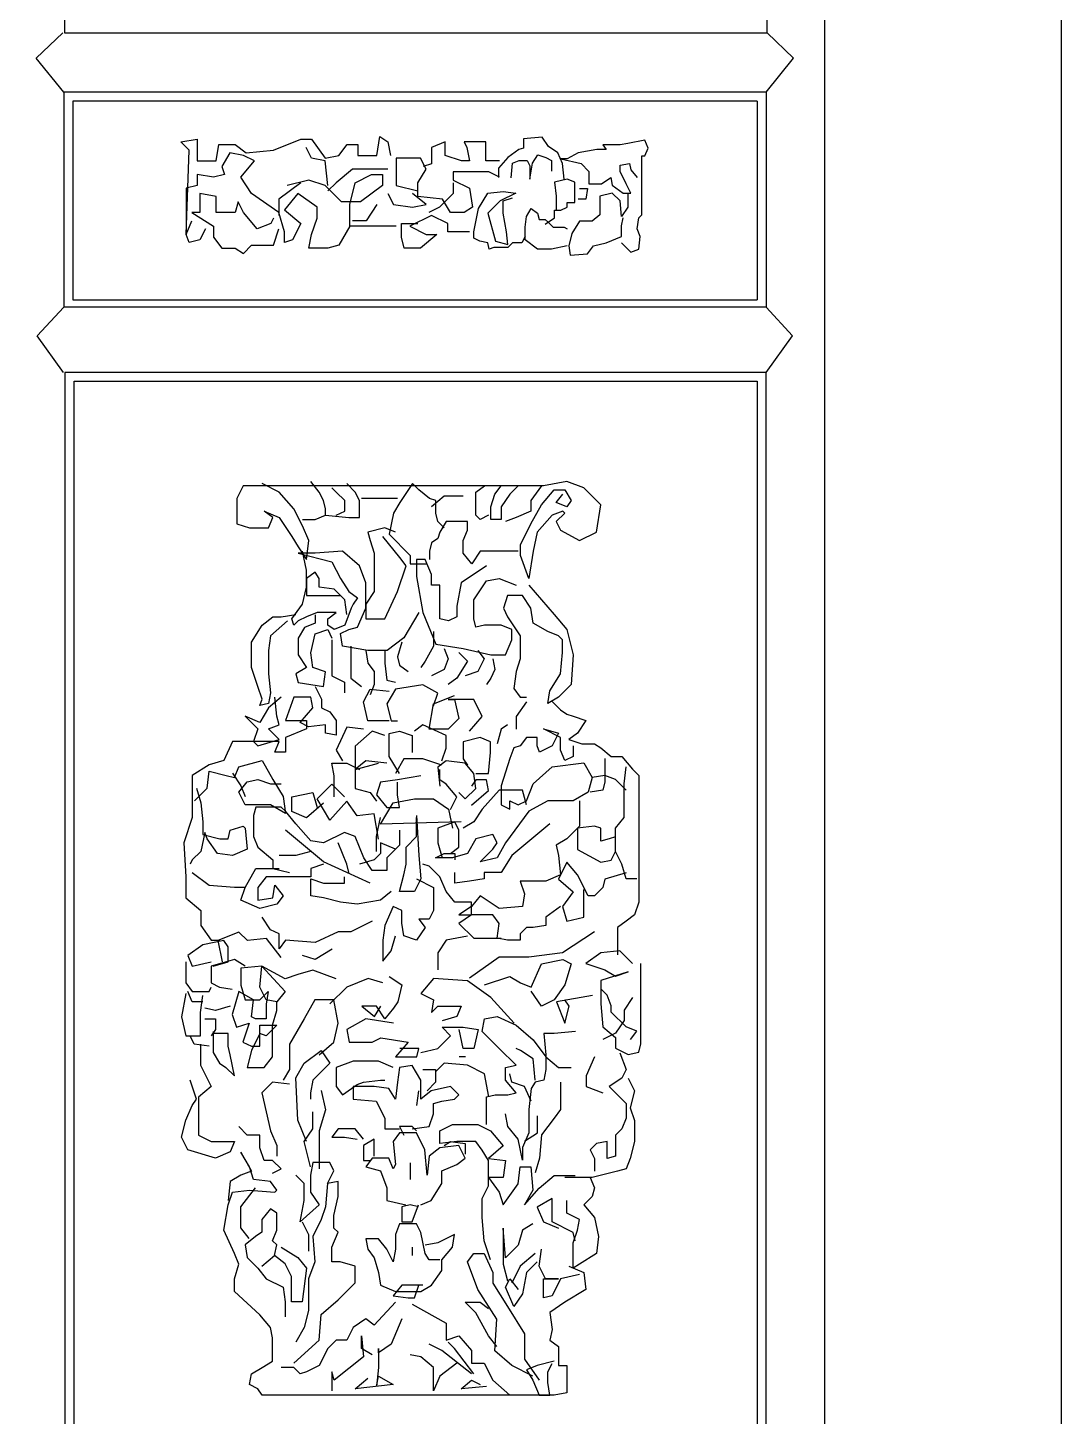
# Model space of a CAD drawing. Extents: x -66030 to 95157, y -13132 to 45879.
# Drawn here: x 44988 to 45559, y 39717 to 40485 of the extents above; entities that cross this region are included whole.
import ezdxf

# ---------------------------------------------------------------- set-up
doc = ezdxf.new("R2010")
doc.units = 0
doc.header["$LTSCALE"] = 100
doc.header["$MEASUREMENT"] = 0
for name, color, linetype in [('3', 11, 'CONTINUOUS'), ('4', 121, 'CONTINUOUS'), ('7', 105, 'CONTINUOUS')]:
    doc.layers.add(name, color=color, linetype=linetype)

msp = doc.modelspace()

# ---------------------------------------------------------------- linework, layer by layer
at = {"layer": '3'}
for p, q in [((45007.9, 41994.29), (45007.9, 40482.4)), ((45396.19, 40482.4), (45396.19, 41994.29)), ((44992.21, 40468.38), (45006.85, 40482.4)), ((45007.9, 40482.4), (45396.19, 40482.4)), ((45410.83, 40468.38), (45396.19, 40482.4)), ((45007.44, 40449.56), (44992.21, 40468.38)), ((45395.6, 40449.56), (45410.83, 40468.38)), ((45395.6, 40449.56), (45007.44, 40449.56)), ((45007.44, 40449.56), (45007.44, 40330.79)), ((45395.6, 40449.56), (45395.6, 40330.79)), ((44992.81, 40314.94), (45007.44, 40330.79)), ((45395.6, 40330.79), (45007.44, 40330.79)), ((45410.24, 40314.94), (45395.6, 40330.79)), ((45007.36, 40294.6), (44992.81, 40314.94)), ((45395.68, 40294.6), (45410.24, 40314.94)), ((45395.68, 40294.6), (45008.1, 40294.6)), ((45008.1, 40294.6), (45008.1, 39669.42)), ((45395.68, 39669.42), (45395.68, 40294.6))]:
    msp.add_line(p, q, dxfattribs=at)
for points in [[(45165.5, 40375.45), (45159.48, 40364.92), (45153.46, 40363.42), (45142.92, 40363.42), (45144.42, 40370.94), (45147.43, 40379.96), (45147.43, 40385.98), (45136.89, 40393.5), (45129.36, 40384.48), (45138.4, 40376.96), (45133.88, 40367.93), (45129.36, 40366.43), (45129.36, 40372.44), (45126.35, 40382.97), (45111.29, 40393.5), (45105.27, 40402.53), (45112.8, 40411.55), (45106.78, 40414.56), (45099.25, 40416.07), (45094.73, 40408.54), (45096.24, 40404.03), (45090.21, 40402.53), (45081.18, 40404.03), (45081.18, 40398.01), (45075.15, 40396.51), (45075.15, 40382.97), (45075.15, 40370.94), (45076.66, 40417.57), (45072.14, 40422.08), (45081.18, 40423.59), (45081.18, 40411.55), (45091.72, 40411.55), (45093.22, 40420.58), (45102.26, 40420.58), (45108.28, 40416.07), (45123.34, 40417.57), (45138.4, 40423.59), (45144.42, 40423.59), (45151.95, 40413.06), (45159.48, 40414.56), (45164, 40420.58), (45170.02, 40420.58), (45170.02, 40414.56), (45180.56, 40414.56), (45182.07, 40425.09), (45186.59, 40422.08), (45188.09, 40414.56)], [(45283.92, 40401.53), (45283.05, 40410.12), (45280.47, 40416.14), (45275.31, 40419.58), (45271.87, 40424.73), (45261.54, 40423.87), (45261.54, 40418.72), (45258.96, 40417.86), (45252.94, 40413.56), (45247.77, 40407.54), (45247.77, 40402.39)], [(45153.46, 40398.01), (45151.95, 40411.55), (45144.42, 40413.06), (45141.41, 40419.07)], [(45248.33, 40411.55), (45240.8, 40411.55), (45240.8, 40422.08), (45228.75, 40422.08), (45230.26, 40419.07), (45231.76, 40411.55), (45227.24, 40411.55), (45218.21, 40414.56), (45218.21, 40422.08), (45210.68, 40419.07), (45210.68, 40414.56), (45210.68, 40410.05), (45206.16, 40408.54)], [(45315.75, 40366.28), (45320.92, 40361.13), (45325.22, 40362.85), (45326.08, 40369.72), (45324.36, 40374.02), (45325.22, 40380.04), (45326.94, 40381.76), (45326.94, 40414.42), (45328.66, 40414.42), (45330.38, 40418.72), (45328.66, 40423.01), (45319.2, 40421.3), (45314.89, 40420.44), (45305.43, 40420.44), (45307.15, 40417.86), (45301.99, 40417.86), (45291.66, 40416.14), (45285.64, 40412.7), (45282.19, 40412.7), (45293.38, 40410.12), (45297.68, 40405.82), (45297.68, 40398.95), (45304.57, 40398.95), (45309.73, 40402.39), (45310.59, 40398.09), (45316.61, 40393.79), (45320.92, 40393.79), (45318.33, 40398.95), (45314.89, 40405.82), (45314.89, 40409.26), (45320.06, 40410.12), (45320.92, 40406.68), (45324.36, 40402.39)], [(45248.33, 40402.53), (45242.3, 40405.54), (45228.75, 40405.54), (45222.73, 40405.54), (45222.73, 40401.02), (45231.76, 40396.51), (45233.27, 40385.98), (45228.75, 40382.97), (45221.22, 40382.97), (45216.7, 40390.49), (45203.15, 40392), (45203.15, 40399.52), (45207.67, 40407.04), (45204.66, 40413.06), (45191.1, 40413.06), (45191.1, 40398.01), (45203.15, 40395.01)], [(45254.64, 40402.25), (45255.38, 40410.42), (45259.1, 40411.9), (45263.56, 40411.9), (45265.05, 40408.93), (45265.05, 40401.51), (45266.54, 40410.42), (45269.51, 40414.87), (45273.97, 40413.39), (45276.95, 40411.9), (45276.95, 40405.96)], [(45165.5, 40375.45), (45165.5, 40387.49), (45168.52, 40399.52), (45177.55, 40404.03), (45183.57, 40404.03), (45183.57, 40398.01), (45171.53, 40388.99), (45160.99, 40388.99), (45151.95, 40398.01), (45142.92, 40401.02), (45130.87, 40398.01)], [(45186.59, 40407.04), (45167.01, 40407.04), (45157.98, 40399.52), (45153.46, 40395.01)], [(45273.59, 40376.6), (45278.75, 40380.04), (45278.75, 40384.34), (45282.19, 40384.34), (45285.64, 40386.05), (45285.64, 40388.63), (45289.94, 40388.63), (45289.94, 40393.79), (45289.94, 40399.81), (45285.64, 40401.53), (45278.75, 40399.81), (45279.61, 40392.07), (45279.61, 40384.34)], [(45123.34, 40379.96), (45121.83, 40376.96), (45114.31, 40373.95), (45106.78, 40382.97), (45103.76, 40388.99), (45102.26, 40382.97), (45091.72, 40382.97), (45091.72, 40392), (45082.68, 40393.5), (45082.68, 40382.97), (45078.16, 40382.97), (45090.21, 40375.45), (45090.21, 40369.43), (45094.73, 40363.42), (45102.26, 40363.42), (45106.78, 40360.41), (45111.29, 40364.92), (45123.34, 40364.92), (45126.35, 40373.95)], [(45138.4, 40399.52), (45126.35, 40390.49), (45126.35, 40381.47)], [(45186.59, 40393.5), (45189.6, 40387.49), (45200.14, 40385.98), (45207.67, 40387.49), (45200.14, 40393.5)], [(45222.73, 40399.52), (45222.73, 40393.5), (45215.2, 40385.98), (45209.17, 40382.97)], [(45262.4, 40369.72), (45260.68, 40366.28), (45255.52, 40366.28), (45252.94, 40363.71), (45245.19, 40363.71), (45242.61, 40362.85), (45241.75, 40366.28), (45237.45, 40367.14), (45234.01, 40368.86), (45234.01, 40372.3), (45236.59, 40385.19), (45241.75, 40393.79), (45250.36, 40394.65), (45257.24, 40393.79), (45248.64, 40389.49), (45241.75, 40382.62), (45246.05, 40367.14), (45252.94, 40365.43), (45252.08, 40372.3), (45250.36, 40382.62), (45250.36, 40389.49), (45255.52, 40391.21)], [(45319.2, 40393.79), (45319.2, 40386.05), (45315.75, 40380.9), (45314.89, 40389.49), (45310.59, 40393.79), (45303.71, 40392.07), (45303.71, 40385.19), (45303.71, 40381.76), (45299.4, 40378.32), (45295.96, 40378.32), (45292.52, 40378.32), (45288.22, 40371.44), (45286.5, 40364.57), (45287.36, 40359.41), (45296.82, 40360.27), (45300.26, 40364.57), (45307.15, 40366.28), (45315.75, 40369.72), (45315.75, 40375.74), (45316.61, 40380.04)], [(45292.52, 40396.37), (45296.82, 40396.37), (45295.96, 40390.35), (45291.66, 40390.35)], [(45180.56, 40387.49), (45174.54, 40378.46), (45167.01, 40378.46)], [(45085.69, 40373.95), (45082.68, 40367.93), (45076.66, 40366.43), (45075.15, 40370.94), (45078.16, 40378.46)], [(45231.76, 40372.44), (45219.72, 40372.44), (45219.72, 40376.96), (45210.68, 40381.47), (45198.63, 40375.45), (45207.67, 40370.94), (45213.69, 40370.94), (45204.66, 40363.42), (45195.62, 40363.42), (45194.12, 40369.43), (45194.12, 40376.96), (45203.15, 40376.96)], [(45285.64, 40364.57), (45277.03, 40362.85), (45269.29, 40362.85), (45262.4, 40368), (45262.4, 40374.88), (45263.26, 40380.9), (45265.85, 40385.19), (45269.29, 40382.62), (45270.15, 40379.18), (45273.59, 40379.18), (45275.31, 40377.46), (45277.89, 40374.88), (45283.92, 40374.88), (45285.64, 40374.02)], [(45191.1, 40375.45), (45165.5, 40375.45)], [(45284.36, 40216.77), (45279.68, 40212.1), (45282.02, 40207.42), (45292.55, 40201.58), (45301.91, 40206.25), (45304.25, 40221.44), (45294.89, 40230.79), (45285.53, 40234.3), (45272.66, 40231.96), (45121.76, 40231.96), (45106.55, 40231.96), (45103.04, 40224.95), (45103.04, 40210.93), (45110.06, 40208.59), (45117.08, 40208.59), (45120.59, 40208.59), (45122.93, 40214.43), (45118.25, 40217.94), (45126.44, 40214.43), (45133.46, 40203.92), (45136.96, 40198.07), (45141.64, 40191.06), (45142.81, 40201.58), (45139.3, 40209.76), (45134.63, 40219.11), (45126.44, 40228.45), (45117.08, 40233.13)], [(45139.3, 40213.26), (45146.32, 40213.26), (45152.17, 40215.6), (45152.17, 40219.11), (45151, 40223.78), (45148.66, 40228.45), (45143.98, 40234.3)], [(45152.17, 40215.6), (45165.04, 40214.43), (45170.89, 40214.43), (45170.89, 40217.94), (45170.89, 40223.78), (45168.55, 40228.45), (45163.87, 40233.13)], [(45217.68, 40208.59), (45214.17, 40212.1), (45213, 40216.77), (45213, 40223.78), (45209.49, 40224.95), (45203.64, 40229.62), (45200.13, 40233.13), (45193.12, 40222.61), (45189.61, 40216.77), (45187.27, 40205.08), (45198.96, 40193.4), (45198.96, 40188.72), (45202.47, 40188.72), (45208.32, 40188.72)], [(45242.25, 40215.6), (45237.57, 40213.26), (45235.23, 40215.6), (45235.23, 40222.61), (45235.23, 40228.45), (45239.91, 40231.96)], [(45258.62, 40231.96), (45253.94, 40227.29), (45249.27, 40220.27), (45249.27, 40216.77), (45249.27, 40213.26), (45244.59, 40213.26), (45243.42, 40213.26), (45243.42, 40220.27), (45245.76, 40227.29), (45249.27, 40231.96)], [(45271.49, 40231.96), (45265.64, 40223.78), (45265.64, 40221.44), (45265.64, 40217.94), (45257.45, 40214.43), (45251.61, 40212.1)], [(45158.02, 40215.6), (45162.7, 40217.94), (45162.7, 40223.78), (45158.02, 40228.45), (45155.68, 40230.79)], [(45191.95, 40224.95), (45182.59, 40224.95), (45172.06, 40224.95)], [(45228.21, 40226.12), (45217.68, 40226.12), (45210.66, 40220.27)], [(45284.36, 40216.77), (45283.19, 40217.94), (45277.34, 40215.6), (45269.15, 40206.25), (45266.81, 40195.74), (45264.47, 40180.55), (45259.79, 40193.4), (45259.79, 40199.24), (45265.64, 40210.93), (45271.49, 40221.44), (45278.51, 40229.62), (45284.36, 40229.62), (45287.87, 40223.78), (45285.53, 40220.27), (45279.68, 40222.61), (45283.19, 40227.29)], [(45258.62, 40195.74), (45248.1, 40195.74), (45237.57, 40195.74), (45232.89, 40188.72), (45228.21, 40194.57), (45228.21, 40201.58), (45230.55, 40207.42), (45230.55, 40212.1), (45227.04, 40212.1), (45218.85, 40212.1), (45215.34, 40206.25), (45214.17, 40202.75), (45210.66, 40200.41), (45209.49, 40195.74), (45209.49, 40191.06)], [(45190.78, 40206.25), (45184.93, 40208.59), (45175.57, 40206.25), (45176.74, 40201.58), (45179.08, 40194.57), (45179.08, 40185.22), (45179.08, 40173.53), (45174.4, 40166.52), (45174.4, 40158.34), (45184.93, 40158.34), (45191.95, 40173.53), (45196.62, 40187.56), (45193.12, 40192.23), (45183.76, 40203.92)], [(45203.64, 40161.85), (45195.45, 40147.83), (45186.1, 40140.82), (45175.57, 40140.82), (45161.53, 40143.15), (45160.36, 40150.16), (45165.04, 40152.5), (45169.72, 40153.67), (45174.4, 40164.19), (45174.4, 40178.21), (45170.89, 40187.56), (45161.53, 40195.74), (45146.32, 40194.57), (45136.96, 40194.57), (45155.68, 40189.89), (45160.36, 40180.55), (45165.04, 40173.53), (45169.72, 40170.03), (45167.38, 40166.52), (45166.21, 40164.19), (45162.7, 40154.84), (45156.85, 40152.5), (45153.34, 40154.84), (45153.34, 40158.34), (45158.02, 40161.85), (45147.49, 40161.85), (45141.64, 40159.51), (45136.96, 40157.17), (45134.63, 40154.84), (45133.46, 40158.34), (45139.3, 40166.52), (45141.64, 40175.87), (45141.64, 40185.22), (45139.3, 40195.74)], [(45241.08, 40187.56), (45227.04, 40178.21), (45224.7, 40165.35), (45224.7, 40159.51), (45220.02, 40157.17), (45215.34, 40158.34), (45215.34, 40164.19), (45215.34, 40171.2), (45215.34, 40177.04), (45210.66, 40177.04), (45210.66, 40182.88), (45207.15, 40191.06), (45202.47, 40191.06), (45202.47, 40181.71), (45205.98, 40161.85), (45213, 40144.32), (45228.21, 40141.98), (45243.42, 40138.48), (45251.61, 40138.48), (45255.11, 40146.66), (45255.11, 40152.5), (45249.27, 40154.84), (45239.91, 40154.84), (45235.23, 40153.67), (45234.06, 40158.34), (45234.06, 40168.86), (45241.08, 40179.38), (45248.1, 40180.55), (45257.45, 40177.04)], [(45163.87, 40160.68), (45162.7, 40168.86), (45156.85, 40174.7), (45148.66, 40175.87), (45148.66, 40180.55), (45146.32, 40184.05), (45141.64, 40180.55), (45141.64, 40171.2), (45146.32, 40171.2), (45154.51, 40171.2), (45160.36, 40171.2)], [(45264.45, 40177.02), (45271.47, 40168.84), (45278.48, 40160.66), (45285.5, 40152.48), (45289.01, 40138.46), (45287.84, 40122.1), (45280.82, 40115.09), (45274.98, 40111.58), (45276.14, 40118.59), (45281.99, 40127.94), (45283.16, 40139.62), (45283.16, 40146.63), (45280.82, 40148.97), (45274.98, 40151.31), (45266.79, 40155.98), (45265.62, 40164.16), (45260.94, 40171.17), (45252.75, 40171.17), (45250.41, 40164.16), (45252.75, 40159.49), (45259.77, 40148.97), (45259.77, 40144.3), (45259.77, 40136.12), (45257.43, 40129.11), (45256.26, 40119.76), (45259.77, 40115.09), (45263.28, 40115.09)], [(45131.09, 40157.15), (45121.73, 40148.97), (45120.56, 40140.79), (45120.56, 40127.94), (45121.73, 40117.42), (45120.56, 40111.58), (45115.88, 40110.41), (45117.05, 40113.92), (45114.71, 40120.93), (45111.2, 40131.44), (45111.2, 40145.47), (45117.05, 40154.81), (45122.9, 40159.49), (45127.58, 40159.49), (45135.77, 40160.66)], [(45146.3, 40160.55), (45146.3, 40155.88), (45140.45, 40153.54), (45136.94, 40147.7), (45136.94, 40138.35), (45141.62, 40131.34), (45135.77, 40127.84), (45136.94, 40123.16), (45150.98, 40120.83), (45152.15, 40129.01), (45145.13, 40131.34), (45143.96, 40139.52), (45146.3, 40150.04), (45153.32, 40152.38), (45155.66, 40147.7)], [(45211.81, 40151.31), (45211.81, 40143.13), (45207.13, 40134.95), (45204.79, 40131.44)], [(45155.66, 40146.63), (45155.66, 40134.95), (45155.66, 40126.77), (45162.67, 40123.26), (45162.67, 40117.42)], [(45166.18, 40143.13), (45166.18, 40136.12), (45166.18, 40125.6), (45172.03, 40120.93)], [(45174.37, 40140.79), (45175.54, 40133.78), (45179.05, 40129.11), (45179.05, 40122.1), (45176.71, 40116.25)], [(45184.9, 40140.79), (45184.9, 40133.78), (45186.07, 40124.43), (45190.75, 40123.26)], [(45194.26, 40145.47), (45191.92, 40137.29), (45193.09, 40132.61), (45197.77, 40129.11)], [(45217.65, 40141.96), (45219.99, 40136.12), (45217.65, 40130.28), (45210.64, 40126.77)], [(45236.37, 40140.79), (45239.88, 40136.12), (45236.37, 40129.11), (45229.35, 40126.77)], [(45225.84, 40139.62), (45230.52, 40134.95), (45224.67, 40125.6), (45219.99, 40122.1)], [(45244.56, 40136.12), (45245.73, 40130.28), (45243.39, 40125.6), (45241.05, 40122.1)], [(45146.3, 40120.83), (45149.81, 40113.81), (45149.81, 40109.14), (45154.49, 40106.8), (45157.99, 40102.13), (45157.99, 40093.95), (45152.15, 40095.12), (45152.15, 40099.79), (45142.79, 40098.62), (45138.11, 40100.96), (45145.13, 40109.14), (45143.96, 40114.98), (45134.6, 40114.98), (45129.92, 40102.13), (45141.62, 40102.13), (45141.62, 40097.46), (45129.92, 40092.78), (45129.92, 40084.6), (45124.07, 40084.6), (45126.41, 40090.44), (45117.05, 40090.44), (45100.67, 40090.44), (45096, 40079.93), (45087.81, 40077.59), (45078.45, 40071.75), (45078.45, 40062.4), (45078.45, 40048.38), (45073.77, 40034.36), (45074.94, 40015.66), (45074.94, 40003.97), (45083.13, 39996.96), (45083.13, 39988.78), (45088.98, 39980.6), (45093.66, 39980.6)], [(45187.23, 40101.96), (45175.53, 40101.96), (45173.19, 40112.48), (45176.7, 40119.49), (45187.23, 40118.32)], [(45211.79, 40110.14), (45214.13, 40117.15), (45205.94, 40121.82), (45190.73, 40119.49), (45186.06, 40111.31), (45188.4, 40101.96), (45191.9, 40101.96)], [(45127.58, 40114.98), (45120.56, 40109.14), (45115.88, 40100.96), (45107.69, 40104.47), (45114.71, 40097.46), (45112.37, 40090.44), (45114.71, 40088.11), (45126.41, 40091.61), (45120.56, 40097.46), (45126.41, 40099.79), (45125.24, 40104.47), (45124.07, 40114.98)], [(45231.68, 40096.12), (45238.7, 40104.3), (45234.02, 40113.64), (45219.98, 40113.64), (45223.49, 40113.64), (45225.83, 40103.13), (45219.98, 40097.29), (45209.45, 40097.29), (45211.79, 40111.31), (45223.49, 40115.98)], [(45263.26, 40112.48), (45257.41, 40104.3), (45257.41, 40097.29)], [(45277.31, 40112.65), (45281.99, 40107.97), (45285.5, 40105.63), (45289.01, 40104.47), (45296.03, 40102.13), (45291.35, 40095.12), (45286.67, 40091.61), (45293.69, 40089.28), (45300.71, 40089.28), (45304.22, 40086.94), (45310.07, 40082.26), (45315.92, 40082.26), (45321.77, 40075.25), (45325.28, 40071.75), (45325.28, 40001.64), (45322.94, 39994.63), (45318.26, 39991.12), (45313.58, 39987.62), (45313.58, 39975.93), (45313.58, 39972.42)], [(45173.19, 40097.29), (45163.83, 40098.45), (45157.98, 40085.6), (45161.49, 40079.76)], [(45184.89, 40093.78), (45177.87, 40096.12), (45168.51, 40087.94), (45168.51, 40075.08), (45181.38, 40078.59)], [(45193.07, 40072.75), (45187.23, 40082.1), (45187.23, 40094.95), (45193.07, 40096.12), (45200.09, 40093.78), (45200.09, 40084.43)], [(45216.47, 40079.76), (45218.81, 40086.77), (45218.81, 40093.78), (45205.94, 40099.62), (45201.26, 40096.12)], [(45289.01, 40088.11), (45289.01, 40082.26), (45284.33, 40079.93), (45281.99, 40085.77), (45281.99, 40092.78), (45272.64, 40097.46), (45280.82, 40095.12), (45277.31, 40088.11), (45270.3, 40084.6), (45269.13, 40088.11), (45269.13, 40092.78), (45263.28, 40092.78), (45259.77, 40088.11), (45256.26, 40086.94), (45253.92, 40081.1), (45249.24, 40065.91), (45249.24, 40055.39), (45253.92, 40053.05), (45253.92, 40057.73), (45258.6, 40055.39), (45263.28, 40057.73), (45266.79, 40067.07), (45277.31, 40076.42), (45294.86, 40078.76), (45299.54, 40070.58), (45297.2, 40062.4), (45289.01, 40057.73), (45274.98, 40057.73), (45264.45, 40051.88), (45251.58, 40034.36), (45246.9, 40026.18), (45237.54, 40023.84), (45244.56, 40030.85), (45246.9, 40034.36), (45244.56, 40039.03), (45235.2, 40036.69), (45230.52, 40028.51), (45222.33, 40026.18), (45212.98, 40026.18), (45217.65, 40028.51), (45223.5, 40028.51), (45223.5, 40025.01)], [(45252.73, 40099.62), (45249.22, 40097.29), (45246.89, 40089.11)], [(45235.19, 40072.75), (45242.21, 40072.75), (45243.38, 40084.43), (45243.38, 40090.27), (45237.53, 40092.61), (45228.17, 40090.27), (45228.17, 40080.93), (45230.51, 40077.42)], [(45079.62, 40057.73), (45086.64, 40064.74), (45087.81, 40074.08), (45097.17, 40071.75), (45101.84, 40070.58), (45104.18, 40076.42), (45117.05, 40079.93), (45122.9, 40069.41), (45128.75, 40060.06), (45129.92, 40050.71), (45121.73, 40055.39), (45107.69, 40055.39), (45104.18, 40062.4), (45108.86, 40068.24), (45114.71, 40069.41), (45121.73, 40067.07), (45127.58, 40067.07)], [(45156.81, 40059.89), (45156.81, 40071.58), (45155.64, 40078.59), (45163.83, 40078.59), (45170.85, 40075.08)], [(45186.06, 40078.59), (45174.36, 40079.76), (45168.51, 40075.08), (45168.51, 40064.57), (45176.7, 40062.23), (45180.21, 40057.56)], [(45216.47, 40077.42), (45205.94, 40080.93), (45195.41, 40080.93), (45190.73, 40072.75)], [(45225.83, 40062.23), (45229.34, 40058.72), (45235.19, 40064.57), (45234.02, 40072.75), (45229.34, 40078.59), (45218.81, 40079.76), (45214.13, 40076.25), (45215.3, 40065.74)], [(45306.56, 40081.1), (45306.56, 40068.24), (45305.39, 40063.57), (45298.37, 40062.4)], [(45100.67, 40072.92), (45105.35, 40065.91), (45107.69, 40060.06)], [(45204.77, 40071.58), (45191.9, 40069.24), (45182.55, 40068.07), (45180.21, 40061.06), (45186.06, 40054.05), (45193.07, 40054.05), (45191.9, 40061.06), (45191.9, 40068.07)], [(45221.15, 40052.88), (45224.66, 40059.89), (45218.81, 40066.9), (45215.3, 40069.24), (45215.3, 40075.08)], [(45318.26, 40063.57), (45312.41, 40069.41), (45306.56, 40071.75), (45299.54, 40070.58)], [(45324.11, 40014.49), (45318.26, 40014.49), (45315.92, 40022.67), (45312.41, 40029.68), (45312.41, 40042.54), (45317.09, 40048.38), (45317.09, 40061.23), (45317.09, 40067.07), (45318.26, 40076.42)], [(45080.79, 40064.74), (45083.13, 40056.56), (45084.3, 40046.04), (45084.3, 40039.03), (45093.66, 40036.69), (45098.34, 40036.69), (45099.5, 40041.37), (45106.52, 40043.7), (45107.69, 40042.54), (45108.86, 40030.85), (45100.67, 40027.34), (45092.49, 40028.51), (45086.64, 40036.69), (45085.47, 40040.2), (45083.13, 40029.68), (45078.45, 40025.01), (45077.28, 40022.67)], [(45181.38, 40036.52), (45179.04, 40050.55), (45169.68, 40049.38), (45163.83, 40057.56), (45154.47, 40047.04), (45147.45, 40058.72), (45155.64, 40066.9), (45162.66, 40059.89)], [(45263.28, 40055.39), (45260.94, 40063.57), (45248.07, 40063.57), (45238.71, 40053.05), (45234.03, 40046.04), (45228.18, 40042.54)], [(45232.85, 40055.22), (45242.21, 40063.4), (45241.04, 40069.24), (45235.19, 40069.24), (45232.85, 40065.74)], [(45150.96, 40056.39), (45141.6, 40048.21), (45133.41, 40051.71), (45133.41, 40059.89), (45145.11, 40062.23), (45147.45, 40054.05)], [(45227.01, 40045.97), (45182.56, 40044.8), (45189.58, 40056.48), (45201.28, 40058.82), (45211.81, 40058.82), (45220, 40052.98), (45222.34, 40042.46)], [(45292.52, 40057.73), (45292.52, 40043.7), (45285.5, 40036.69), (45279.65, 40033.19), (45280.82, 40027.34), (45281.99, 40016.83), (45273.81, 40013.32), (45264.45, 40013.32), (45259.77, 40013.32), (45262.11, 40006.31), (45260.94, 39999.3), (45248.07, 39998.13), (45237.54, 40005.14), (45232.86, 39999.3), (45225.84, 39994.63), (45232.86, 39994.63), (45232.86, 40001.64), (45223.5, 40001.64), (45218.82, 40007.48), (45215.32, 40015.66), (45209.47, 40021.5), (45205.96, 40022.67)], [(45193.09, 40041.37), (45193.09, 40033.19), (45186.07, 40026.18), (45186.07, 40019.16), (45177.88, 40019.16), (45173.2, 40026.18), (45168.52, 40037.86), (45162.67, 40040.2), (45150.98, 40034.36), (45143.96, 40035.52), (45135.77, 40044.87), (45129.92, 40051.88), (45127.58, 40054.22), (45113.54, 40054.22), (45112.37, 40049.55), (45112.37, 40037.86), (45114.71, 40032.02), (45122.9, 40025.01), (45122.9, 40020.33), (45132.26, 40018)], [(45180.22, 40029.68), (45180.22, 40037.86), (45182.56, 40048.38)], [(45202.45, 40049.55), (45203.62, 40027.34), (45204.79, 40014.49), (45201.28, 40007.48), (45193.09, 40007.48), (45195.43, 40016.83), (45196.6, 40022.67), (45196.6, 40032.02), (45202.45, 40037.86), (45202.45, 40048.38)], [(45176.71, 40012.15), (45150.98, 40023.84), (45129.92, 40041.37)], [(45221.16, 40028.51), (45225.84, 40032.02), (45225.84, 40041.37), (45223.5, 40046.04), (45214.15, 40042.54), (45214.15, 40034.36), (45216.49, 40026.18)], [(45276.14, 40044.87), (45255.09, 40027.34), (45249.24, 40018), (45239.88, 40018), (45239.88, 40014.49), (45231.69, 40013.32), (45223.5, 40012.15), (45223.5, 40018)], [(45312.41, 40037.79), (45308.9, 40036.62), (45304.22, 40035.45), (45304.22, 40042.46), (45300.71, 40043.63), (45291.35, 40042.46), (45291.35, 40030.78), (45304.22, 40023.77), (45310.07, 40024.93), (45312.41, 40029.61)], [(45165.01, 40018), (45163.84, 40022.67), (45159.16, 40034.36)], [(45190.75, 40030.85), (45182.56, 40034.36), (45182.56, 40028.51), (45179.05, 40025.01), (45170.86, 40022.67)], [(45143.96, 40029.68), (45135.77, 40027.34), (45126.41, 40027.34)], [(45107.7, 40009.74), (45101.85, 40009.74), (45087.81, 40010.91), (45078.45, 40017.92)], [(45150.98, 40022.67), (45143.96, 40020.33), (45143.96, 40015.66), (45134.6, 40015.66), (45119.39, 40015.66), (45114.71, 40009.82), (45114.71, 40002.81), (45122.9, 40003.97), (45124.07, 40010.99), (45128.75, 40005.14), (45125.24, 40000.47), (45115.88, 39998.13), (45105.35, 40002.81), (45107.69, 40009.82), (45113.54, 40020.33), (45121.73, 40020.33), (45126.41, 40020.33)], [(45318.26, 40017.92), (45306.56, 40014.42), (45305.39, 40009.74), (45300.71, 40005.07), (45297.2, 40005.07), (45291.35, 40016.75), (45285.5, 40023.77), (45280.83, 40014.42), (45289.01, 40007.41), (45283.17, 39999.23), (45285.5, 39991.05), (45294.86, 39993.38), (45294.86, 40001.56), (45294.86, 40008.58)], [(45188.41, 40007.48), (45182.56, 40002.81), (45169.69, 40000.47), (45160.33, 40001.64), (45150.98, 40003.97), (45143.96, 40005.14), (45143.96, 40014.49), (45150.98, 40012.15), (45162.67, 40012.15), (45162.67, 40015.66)], [(45202.45, 40014.49), (45211.81, 40009.82), (45211.81, 40003.97), (45211.81, 39996.96), (45209.47, 39992.29), (45203.62, 39992.29), (45207.13, 39987.62), (45204.79, 39984.11), (45202.45, 39980.6), (45195.43, 39982.94), (45194.26, 39989.95), (45194.26, 39996.96), (45189.58, 39999.3), (45184.9, 39988.78), (45183.73, 39980.6), (45183.73, 39973.59), (45183.73, 39968.92), (45188.41, 39974.76), (45190.75, 39982.94)], [(45282, 39999.23), (45273.81, 39993.38), (45273.81, 39988.71), (45266.79, 39987.54), (45263.28, 39987.54), (45259.77, 39984.04), (45259.77, 39980.53), (45252.75, 39980.53), (45246.9, 39981.7), (45248.07, 39989.88), (45244.56, 39994.55), (45232.86, 39994.55), (45225.85, 39989.88), (45234.03, 39981.7), (45249.24, 39981.7)], [(45177.88, 39991.05), (45166.19, 39985.21), (45159.17, 39985.21), (45146.3, 39979.36), (45129.92, 39980.53), (45126.41, 39975.86), (45126.41, 39984.04), (45121.73, 39986.37), (45117.05, 39993.38)], [(45090.08, 39966.31), (45098.26, 39968.65), (45098.26, 39976.83), (45095.93, 39980.33), (45084.23, 39978), (45076.04, 39972.15), (45078.38, 39966.31), (45088.91, 39968.65)], [(45127.65, 39971.01), (45119.46, 39981.53), (45108.94, 39980.36), (45104.26, 39985.04), (45092.56, 39980.36), (45094.9, 39968.68)], [(45230.52, 39982.87), (45218.83, 39980.53), (45214.15, 39973.52), (45214.15, 39964.17)], [(45300.71, 39985.21), (45283.17, 39973.52), (45264.45, 39971.18), (45248.07, 39971.18), (45231.69, 39959.5)], [(45155.73, 39975.69), (45146.37, 39969.84), (45139.35, 39972.18)], [(45321.77, 39967.68), (45314.75, 39974.69), (45304.22, 39973.52), (45296.03, 39967.68), (45306.56, 39964.17), (45312.41, 39960.67), (45319.43, 39963), (45304.22, 39958.33), (45304.22, 39945.48), (45305.39, 39932.62), (45312.41, 39926.78), (45312.41, 39920.94), (45319.43, 39917.43), (45325.28, 39918.6), (45326.45, 39923.27), (45326.45, 39967.68)], [(45074.87, 39968.65), (45074.87, 39956.96), (45078.38, 39952.29), (45087.74, 39952.29), (45088.91, 39954.63)], [(45107.62, 39966.31), (45101.77, 39969.82), (45088.91, 39966.31), (45088.91, 39956.96), (45093.59, 39954.63), (45100.6, 39953.46)], [(45157.92, 39959.3), (45145.06, 39963.97), (45136.87, 39961.64), (45129.85, 39959.3), (45116.98, 39966.31), (45129.85, 39952.29), (45125.17, 39946.45), (45119.32, 39947.61), (45115.81, 39954.63), (45116.98, 39966.31), (45105.28, 39965.14), (45105.28, 39955.79), (45107.62, 39947.61), (45115.81, 39947.61), (45120.49, 39952.29), (45119.32, 39945.28), (45119.32, 39937.1), (45113.47, 39937.1), (45111.13, 39938.27), (45112.3, 39947.61), (45104.11, 39952.29), (45100.6, 39939.43), (45102.94, 39932.42), (45109.96, 39934.76), (45106.45, 39924.24), (45111.13, 39921.91), (45115.81, 39921.91), (45115.81, 39928.92), (45115.81, 39933.59), (45118.15, 39933.59), (45125.17, 39933.59), (45119.32, 39927.75), (45115.81, 39928.92), (45111.13, 39919.57), (45108.79, 39910.22), (45118.15, 39910.22), (45122.83, 39916.06), (45122.83, 39924.24), (45122.83, 39928.92), (45122.83, 39933.59), (45125.17, 39941.77), (45125.17, 39946.45)], [(45239.95, 39955.82), (45253.99, 39960.5), (45259.84, 39956.99), (45265.69, 39954.65), (45271.54, 39967.51), (45283.24, 39969.84), (45287.92, 39967.51), (45284.41, 39955.82), (45278.56, 39947.64), (45271.54, 39944.14), (45265.69, 39952.32)], [(45183.8, 39956.99), (45175.62, 39959.33), (45163.92, 39954.65), (45154.56, 39945.31)], [(45187.31, 39960.5), (45194.33, 39955.82), (45191.99, 39946.47), (45189.65, 39942.97), (45184.97, 39937.13), (45180.29, 39944.14), (45172.11, 39944.14), (45179.12, 39938.3), (45182.63, 39944.14)], [(45256.33, 39934.79), (45243.46, 39948.81), (45230.6, 39958.16), (45211.88, 39959.33), (45204.86, 39951.15), (45211.88, 39947.64), (45210.71, 39940.63), (45214.22, 39944.14), (45227.09, 39944.14), (45224.75, 39938.3), (45216.56, 39935.96)], [(45074.87, 39951.12), (45072.53, 39938.27), (45074.87, 39927.75), (45083.06, 39927.75), (45083.06, 39933.59), (45083.06, 39940.6), (45084.23, 39949.95)], [(45084.23, 39946.45), (45078.38, 39946.45), (45076.04, 39952.29)], [(45299.61, 39949.98), (45279.73, 39946.47), (45284.41, 39934.79), (45286.75, 39944.14), (45284.41, 39947.64)], [(45320.6, 39925.61), (45324.11, 39930.28), (45318.26, 39932.62), (45310.07, 39940.8), (45310.07, 39944.31), (45307.73, 39950.15), (45304.22, 39953.66)], [(45321.77, 39948.98), (45317.09, 39941.97), (45317.09, 39936.13), (45312.41, 39929.12), (45305.39, 39925.61)], [(45099.43, 39944.11), (45091.25, 39941.77), (45085.4, 39942.94)], [(45148.57, 39917.23), (45156.76, 39924.24), (45159.09, 39934.76), (45156.76, 39947.61), (45146.23, 39947.61), (45140.38, 39937.1), (45132.19, 39923.08), (45132.19, 39909.05), (45128.68, 39903.21)], [(45085.4, 39937.1), (45091.25, 39937.1), (45091.25, 39931.25), (45088.91, 39927.75)], [(45189.65, 39934.79), (45174.45, 39937.13), (45163.92, 39931.28), (45165.09, 39924.27), (45177.96, 39924.27), (45182.63, 39926.61), (45197.84, 39924.27), (45190.82, 39916.09), (45202.52, 39916.09), (45203.69, 39920.77), (45193.16, 39920.77)], [(45204.86, 39918.43), (45214.22, 39920.77), (45221.24, 39927.78), (45216.56, 39932.45), (45228.26, 39932.45), (45236.45, 39931.28), (45234.11, 39920.77), (45228.26, 39920.77), (45225.92, 39931.28)], [(45241.12, 39878.7), (45241.12, 39893.89), (45245.8, 39895.06), (45252.82, 39895.06), (45257.5, 39896.23), (45251.65, 39903.24), (45251.65, 39910.25), (45257.5, 39911.42), (45248.14, 39920.77), (45238.78, 39930.12), (45239.95, 39937.13), (45246.97, 39938.3), (45257.5, 39933.62), (45266.86, 39925.44), (45273.88, 39916.09), (45280.9, 39910.25), (45287.92, 39910.25)], [(45087.74, 39921.91), (45079.55, 39923.08), (45077.21, 39927.75)], [(45090.08, 39930.09), (45090.08, 39918.4), (45093.59, 39912.56), (45097.1, 39910.22), (45101.77, 39905.55), (45099.43, 39917.23), (45098.26, 39921.91), (45098.26, 39928.92), (45090.08, 39928.92)], [(45290.26, 39930.12), (45278.56, 39928.95), (45272.71, 39928.95), (45273.88, 39917.26), (45273.88, 39909.08), (45272.71, 39903.24), (45268.03, 39902.07), (45265.69, 39898.57), (45264.52, 39886.88)], [(45083.06, 39923.08), (45083.06, 39911.39), (45085.4, 39906.72), (45088.91, 39899.7), (45081.89, 39893.86), (45081.89, 39888.02), (45081.89, 39878.67), (45081.89, 39872.83), (45088.91, 39869.32), (45093.59, 39869.32), (45101.77, 39869.32), (45099.43, 39863.48), (45091.25, 39859.98), (45076.04, 39864.65), (45072.53, 39871.66), (45074.87, 39881.01), (45078.38, 39889.19), (45080.72, 39892.69), (45077.21, 39903.21)], [(45141.55, 39869.32), (45136.87, 39881.01), (45135.7, 39904.38), (45140.38, 39912.56), (45149.74, 39919.57), (45154.42, 39912.56), (45145.06, 39903.21), (45143.89, 39896.2), (45143.89, 39892.69)], [(45268.03, 39903.24), (45266.86, 39914.92), (45259.84, 39919.6), (45257.5, 39920.77)], [(45314.73, 39918.33), (45318.24, 39908.99), (45315.9, 39904.31), (45308.88, 39899.64), (45318.24, 39890.29), (45318.24, 39882.11), (45315.9, 39876.27), (45312.39, 39872.76), (45312.39, 39864.58), (45312.39, 39861.08), (45307.71, 39859.91), (45307.71, 39869.26), (45301.86, 39868.09), (45298.35, 39864.58), (45300.69, 39859.91), (45300.69, 39855.23), (45300.69, 39852.9)], [(45189.53, 39910.2), (45181.34, 39913.7), (45167.3, 39913.7), (45157.94, 39910.2), (45157.94, 39899.68), (45161.45, 39895), (45169.64, 39900.85), (45173.15, 39902.02), (45182.51, 39903.18), (45184.85, 39903.18)], [(45200.05, 39876.31), (45209.41, 39877.48), (45211.75, 39884.49), (45211.75, 39890.33), (45216.43, 39891.5), (45223.45, 39892.67), (45225.79, 39895), (45221.11, 39899.68), (45210.58, 39897.34), (45204.73, 39892.67), (45204.73, 39903.18), (45200.05, 39911.36), (45193.04, 39910.2), (45191.87, 39902.02), (45190.7, 39892.67), (45187.19, 39898.51), (45179, 39899.68), (45167.3, 39899.68), (45167.3, 39892.67), (45180.17, 39891.5), (45184.85, 39882.15), (45184.85, 39876.31), (45193.04, 39876.31)], [(45242.29, 39893.89), (45239.95, 39906.75), (45230.6, 39911.42), (45217.73, 39912.59), (45213.05, 39907.91)], [(45229.43, 39916.09), (45225.92, 39916.09)], [(45300.78, 39916.09), (45296.1, 39905.58), (45296.1, 39899.73), (45305.46, 39896.23)], [(45132.19, 39900.87), (45122.83, 39902.04), (45116.98, 39896.2), (45119.32, 39885.68), (45121.66, 39875.17), (45125.17, 39866.99), (45125.17, 39861.14)], [(45205.9, 39909.03), (45212.92, 39909.03), (45212.92, 39902.02), (45208.24, 39897.34)], [(45265.69, 39891.55), (45262.18, 39899.73), (45255.16, 39902.07), (45253.99, 39906.75)], [(45282.07, 39902.07), (45282.07, 39886.88), (45278.56, 39882.21), (45271.54, 39872.86), (45270.37, 39860), (45268.03, 39851.83)], [(45319.41, 39904.31), (45322.92, 39897.3), (45320.58, 39887.95), (45322.92, 39880.94), (45322.92, 39869.26), (45320.58, 39859.91), (45318.24, 39854.07), (45313.56, 39852.9), (45299.52, 39849.39), (45284.32, 39849.39)], [(45149.74, 39897.37), (45152.08, 39886.85), (45148.57, 39875.17), (45148.57, 39863.48), (45148.57, 39854.13)], [(45203.59, 39897.27), (45202.42, 39889.09)], [(45264.52, 39886.88), (45264.52, 39874.03), (45261.01, 39865.85), (45261.01, 39858.84), (45258.67, 39870.52), (45252.82, 39877.53), (45251.65, 39884.54)], [(45143.89, 39855.3), (45140.38, 39869.32), (45145.06, 39876.33), (45145.06, 39885.68)], [(45262.18, 39869.35), (45269.2, 39874.03), (45269.2, 39883.38)], [(45122.83, 39851.8), (45127.51, 39854.13), (45122.83, 39858.81), (45118.15, 39858.81), (45115.81, 39865.82), (45115.81, 39872.83), (45108.79, 39872.83), (45104.11, 39877.5)], [(45173.13, 39870.49), (45168.45, 39876.33), (45159.09, 39876.33), (45155.59, 39871.66), (45162.6, 39871.66), (45169.62, 39870.49)], [(45204.73, 39834.24), (45210.58, 39836.58), (45216.43, 39845.93), (45216.43, 39852.94), (45224.62, 39856.44), (45229.3, 39859.95), (45225.79, 39866.96), (45215.26, 39865.79), (45209.41, 39861.12), (45208.24, 39850.6), (45207.07, 39864.62), (45202.39, 39873.97), (45193.04, 39873.97), (45189.53, 39869.3), (45190.7, 39856.44), (45189.53, 39854.11), (45187.19, 39859.95), (45177.83, 39859.95), (45174.32, 39855.28), (45182.51, 39852.94), (45186.02, 39843.59), (45186.02, 39836.58), (45196.54, 39834.24)], [(45202.39, 39875.14), (45200.05, 39877.48), (45193.04, 39877.48), (45195.37, 39872.8)], [(45243.37, 39803.79), (45239.86, 39814.3), (45238.69, 39827.16), (45238.69, 39837.67), (45242.2, 39844.69), (45242.2, 39858.71), (45238.69, 39864.55), (45235.18, 39869.22), (45224.65, 39869.22), (45215.29, 39868.06), (45215.29, 39875.07), (45222.31, 39878.57), (45236.35, 39878.57), (45243.37, 39875.07), (45250.38, 39866.89), (45242.2, 39859.88), (45251.55, 39858.71), (45250.38, 39849.36), (45242.2, 39849.36), (45248.05, 39841.18), (45250.38, 39834.17), (45258.57, 39845.85), (45259.74, 39855.2), (45265.59, 39855.2), (45266.76, 39842.35), (45262.08, 39834.17), (45270.27, 39843.52), (45278.46, 39850.53), (45290.16, 39850.53)], [(45286.66, 39800.31), (45294.84, 39796.81), (45296.01, 39787.46), (45284.32, 39780.45), (45276.13, 39774.61), (45277.3, 39765.26), (45276.13, 39759.42), (45280.81, 39755.91), (45280.81, 39753.57), (45280.81, 39745.39), (45285.49, 39745.39), (45285.49, 39737.21), (45285.49, 39730.2), (45278.47, 39729.04), (45117.03, 39729.04), (45114.69, 39732.54), (45110.02, 39734.88), (45111.18, 39740.72), (45117.03, 39744.23), (45122.88, 39747.73), (45122.88, 39757.08), (45122.88, 39760.58), (45121.71, 39766.43), (45115.86, 39773.44), (45101.83, 39786.29), (45101.83, 39793.3), (45104.17, 39801.48), (45101.83, 39807.33), (45095.98, 39820.18), (45098.32, 39834.2), (45100.66, 39841.21), (45110.02, 39842.38), (45124.05, 39841.21), (45125.22, 39842.38), (45121.71, 39847.05), (45112.35, 39848.22), (45110.02, 39855.23), (45105.34, 39863.41), (45111.18, 39852.9), (45105.34, 39850.56), (45099.49, 39847.05), (45098.32, 39836.54)], [(45179, 39861.12), (45179, 39870.47), (45173.15, 39866.96), (45173.15, 39858.78), (45176.66, 39858.78)], [(45217.6, 39866.96), (45221.11, 39869.3), (45229.3, 39868.13), (45229.3, 39862.29)], [(45153.26, 39845.93), (45156.77, 39852.94), (45154.43, 39857.61), (45145.07, 39857.61), (45143.9, 39850.6), (45143.9, 39841.25), (45148.58, 39834.24), (45138.05, 39824.89), (45140.39, 39836.58), (45140.39, 39845.93), (45135.71, 39850.6)], [(45198.91, 39857.54), (45198.91, 39848.19)], [(45298.35, 39849.39), (45300.69, 39843.55), (45299.52, 39838.88), (45294.84, 39834.2), (45300.69, 39827.19), (45303.03, 39816.67), (45301.86, 39807.33), (45292.5, 39801.48), (45288.99, 39799.15), (45288.99, 39806.16), (45288.99, 39813.17), (45291.33, 39820.18), (45292.5, 39826.02), (45285.49, 39829.53), (45285.49, 39836.54)], [(45109.96, 39815.57), (45105.28, 39821.41), (45105.28, 39833.1), (45113.47, 39843.62)], [(45134.55, 39746.6), (45148.58, 39759.46), (45149.75, 39773.48), (45159.11, 39781.66), (45168.47, 39791.01), (45168.47, 39800.36), (45160.28, 39802.69), (45155.6, 39802.69), (45155.6, 39810.87), (45159.11, 39819.05), (45156.77, 39821.39), (45156.77, 39828.4), (45159.11, 39838.92), (45159.11, 39847.1), (45153.26, 39845.93), (45152.09, 39833.07), (45149.75, 39826.06), (45145.07, 39816.71), (45146.24, 39802.69), (45142.73, 39793.34), (45142.73, 39775.82), (45140.39, 39766.47), (45135.71, 39758.29)], [(45203.56, 39833.07), (45198.88, 39834.24), (45194.2, 39833.07), (45194.2, 39824.89), (45200.05, 39824.89), (45203.56, 39834.24)], [(45290.16, 39814.3), (45288.99, 39818.98), (45277.29, 39824.82), (45277.29, 39837.67), (45269.1, 39833), (45272.61, 39824.82), (45280.8, 39821.32)], [(45116.98, 39800.38), (45124, 39806.22), (45125.17, 39812.07), (45122.83, 39814.4), (45125.17, 39820.25), (45125.17, 39829.59), (45121.66, 39831.93), (45116.98, 39826.09), (45116.98, 39819.08), (45113.47, 39816.74), (45107.62, 39812.07), (45108.79, 39805.06), (45114.64, 39799.21), (45119.32, 39793.37), (45128.68, 39788.7), (45129.85, 39780.52), (45129.85, 39772.34)], [(45139.22, 39824.89), (45142.73, 39817.88), (45142.73, 39808.53)], [(45215.3, 39803.82), (45209.45, 39803.82), (45207.11, 39807.33), (45204.77, 39819.01), (45202.43, 39823.68), (45193.07, 39823.68), (45190.73, 39817.84), (45190.73, 39809.66), (45189.56, 39802.65), (45186.05, 39809.66), (45181.37, 39815.5), (45174.35, 39815.5), (45175.52, 39809.66), (45179.03, 39804.99), (45181.37, 39796.81), (45182.54, 39789.8), (45190.73, 39786.29), (45204.77, 39786.29), (45210.62, 39789.8), (45216.47, 39797.98), (45216.47, 39803.82), (45222.32, 39810.83), (45223.49, 39817.84), (45214.13, 39813.17), (45207.11, 39812)], [(45266.76, 39823.65), (45260.91, 39820.15), (45258.57, 39811.97), (45251.55, 39804.96), (45250.38, 39821.32), (45250.38, 39801.45), (45252.72, 39792.1)], [(45127.51, 39810.9), (45136.87, 39805.06), (45141.55, 39799.21), (45139.21, 39780.52), (45133.36, 39780.52), (45133.36, 39794.54), (45129.85, 39801.55), (45124, 39806.22)], [(45200.08, 39810.8), (45200.08, 39806.12)], [(45292.5, 39795.61), (45281.97, 39793.27), (45277.29, 39783.92), (45272.61, 39782.75), (45272.61, 39793.27), (45280.8, 39793.27), (45273.78, 39793.27), (45270.27, 39800.28), (45271.44, 39809.63)], [(45266.76, 39739.52), (45255.06, 39745.36), (45245.71, 39753.54), (45246.88, 39771.07), (45236.35, 39787.43), (45230.5, 39802.62), (45234.01, 39807.29), (45239.86, 39807.29), (45244.54, 39796.78), (45244.54, 39790.93), (45252.72, 39778.08), (45262.08, 39762.89), (45262.08, 39748.87), (45270.27, 39737.18)], [(45269.1, 39802.62), (45263.25, 39796.78), (45260.91, 39785.09), (45256.23, 39778.08), (45251.55, 39788.6), (45253.89, 39793.27), (45258.57, 39787.43)], [(45267.93, 39807.29), (45259.74, 39800.28), (45255.06, 39790.93)], [(45205.94, 39789.8), (45194.24, 39789.8), (45189.56, 39783.96), (45197.75, 39782.79), (45201.26, 39782.79), (45203.6, 39789.8)], [(45190.73, 39780.45), (45179.03, 39767.6), (45174.35, 39771.1), (45167.34, 39766.43), (45163.83, 39759.42), (45157.98, 39759.42), (45153.3, 39754.74), (45148.62, 39745.39), (45141.6, 39741.89), (45138.09, 39740.72), (45134.58, 39744.23), (45127.56, 39744.23)], [(45200.09, 39779.28), (45218.81, 39768.76), (45218.81, 39759.42), (45225.83, 39761.75), (45232.84, 39753.57), (45232.84, 39746.56), (45239.86, 39746.56), (45244.54, 39737.21), (45253.9, 39729.04)], [(45246.88, 39755.88), (45242.2, 39761.72), (45235.18, 39774.57), (45229.33, 39780.42), (45237.52, 39780.42), (45242.2, 39776.91)], [(45194.24, 39771.1), (45188.39, 39757.08), (45181.37, 39752.41), (45181.37, 39754.74), (45181.37, 39744.23), (45180.2, 39733.71), (45181.37, 39739.55), (45189.56, 39734.88), (45168.51, 39732.54), (45175.52, 39738.38)], [(45177.86, 39751.24), (45172.01, 39754.74), (45172.01, 39761.75), (45173.18, 39750.07), (45156.81, 39737.21), (45155.64, 39741.89), (45155.64, 39731.37)], [(45232.84, 39740.72), (45216.47, 39753.57), (45209.45, 39757.08)], [(45234.01, 39740.72), (45223.49, 39754.74), (45219.98, 39758.25)], [(45224.66, 39746.56), (45215.3, 39739.55), (45211.79, 39731.37), (45211.79, 39744.23), (45204.77, 39750.07), (45198.92, 39751.24)], [(45278.46, 39747.7), (45269.1, 39745.36), (45263.25, 39743.03), (45266.76, 39737.18), (45270.27, 39729), (45276.12, 39729), (45274.95, 39736.01), (45274.95, 39741.86), (45277.29, 39746.53)], [(45241.03, 39733.71), (45227, 39732.54), (45232.84, 39737.21), (45237.52, 39734.88)]]:
    msp.add_lwpolyline(points, dxfattribs=at)
at = {"layer": '4'}
msp.add_line((45558.73, 42815.77), (45558.73, 39315.29), dxfattribs=at)
at = {"layer": '7'}
for p, q in [((45390.69, 40444.65), (45012.36, 40444.65)), ((45012.36, 40444.65), (45012.36, 40334.72)), ((45390.69, 40444.65), (45390.69, 40334.72)), ((45012.36, 40334.72), (45390.69, 40334.72)), ((45013.24, 40289.71), (45390.67, 40289.71)), ((45013.24, 39674.26), (45013.24, 40289.71)), ((45390.67, 40289.71), (45390.67, 39674.26))]:
    msp.add_line(p, q, dxfattribs=at)
at = {"layer": '7', "color": 7}
msp.add_lwpolyline([(45428.06, 39455.86), (45428.06, 42038.22), (44537.73, 42038.22)], dxfattribs=at)

doc.saveas('drawing.dxf')
